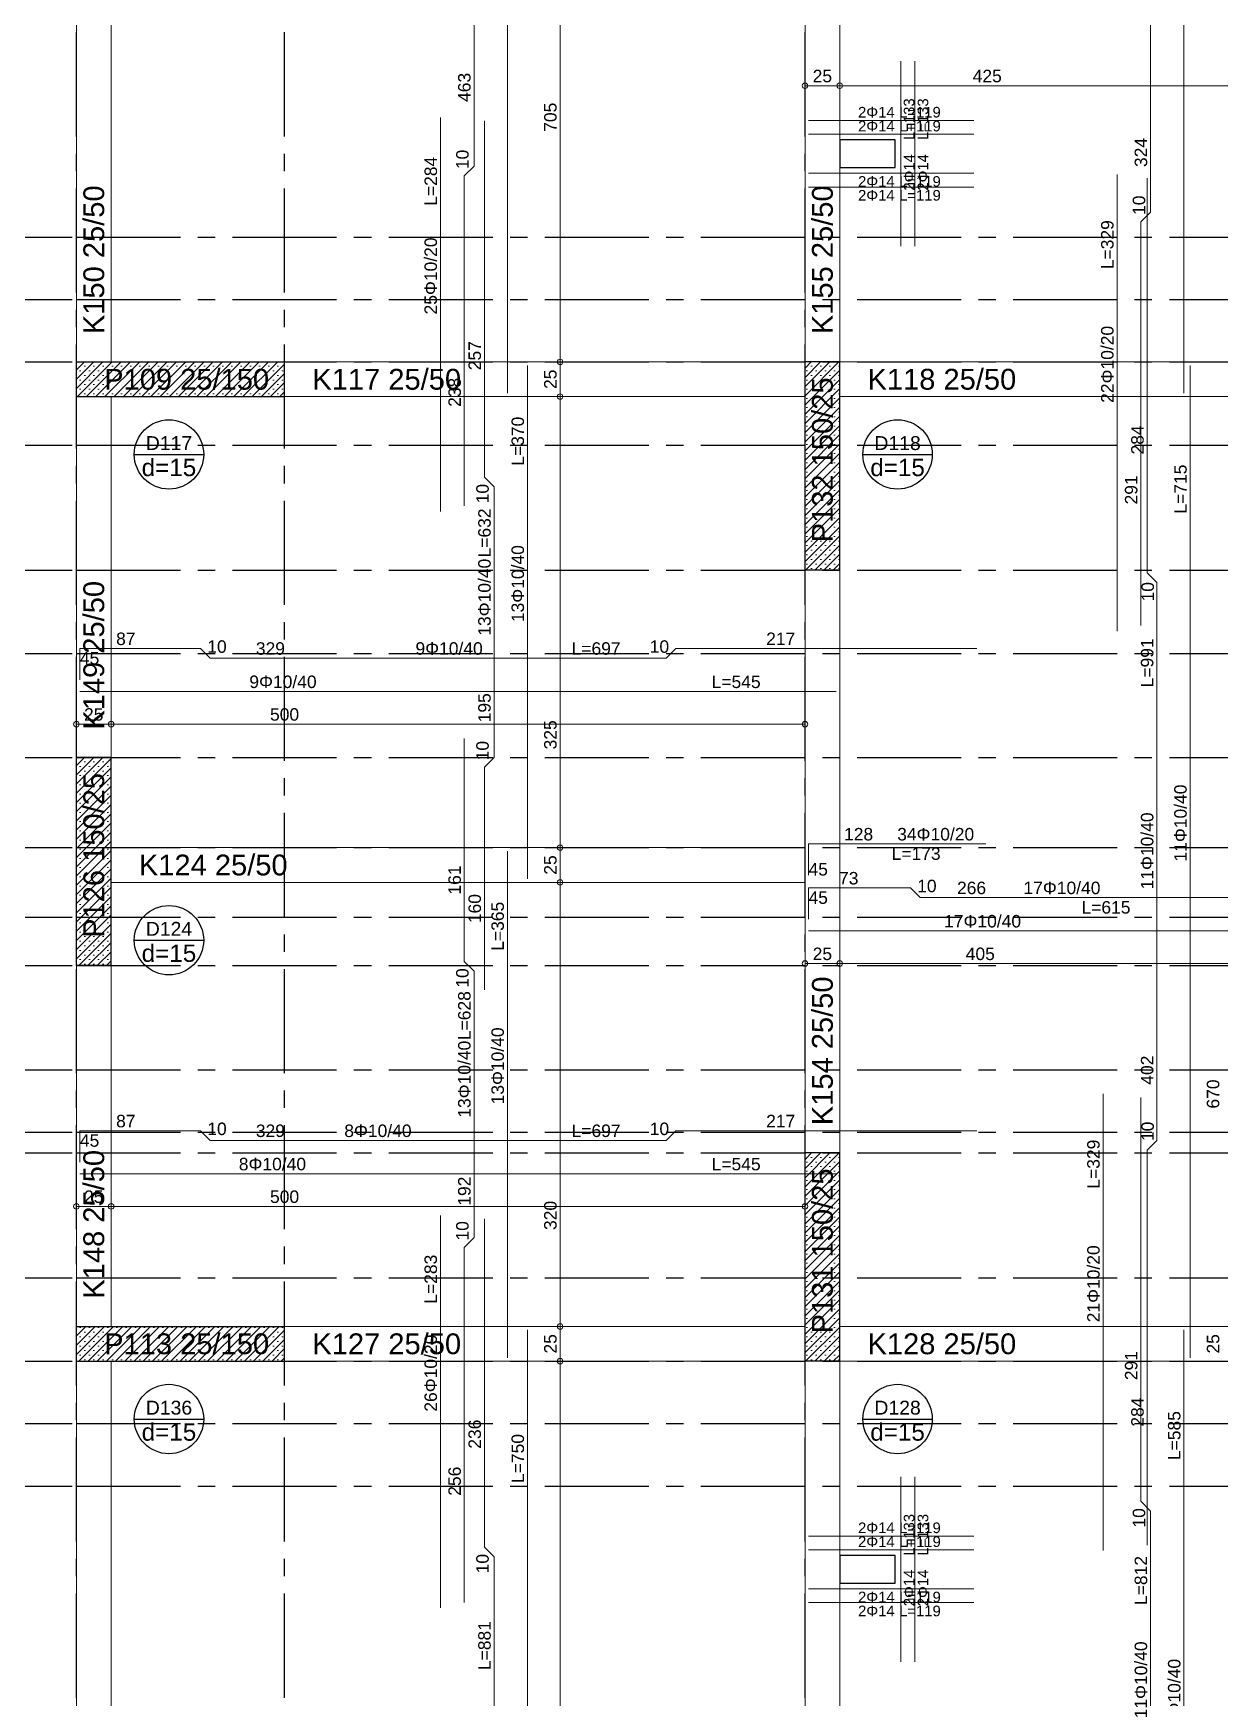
# Model space of a CAD drawing. Header units: millimetres. Extents: x 2232 to 85269, y -3593 to 5869.
# Drawn here: x 50374 to 51229, y 3495 to 4695 of the extents above; entities that cross this region are included whole.
import ezdxf

# ---------------------------------------------------------------- set-up
doc = ezdxf.new("R2010")
doc.units = ezdxf.units.MM
doc.linetypes.add('CENTER2', pattern=[112.5, 75, -12.5, 12.5, -12.5])
doc.linetypes.add('DASHDOT2', pattern=[12.7, 6.35, -3.175, 0, -3.175])
doc.layers.add('aks', color=251, linetype='DASHDOT2', lineweight=35)
for name, color, linetype in [('Donatı Topl. Uzun. Yazısı', 7, 'Continuous'), ('Donatı Uz. Yazısı', 7, 'Continuous'), ('Donatı Yazısı', 7, 'Continuous'), ('Donatı Çizgisi', 7, 'Continuous'), ('Döşeme', 7, 'Continuous'), ('Döşeme Boşluğu', 7, 'Continuous'), ('Kiriş', 7, 'Continuous'), ('Panel', 7, 'Continuous'), ('Standart', 7, 'Continuous'), ('Ölçülendirme', 7, 'Continuous')]:
    doc.layers.add(name, color=color, linetype=linetype)
doc.styles.add('arial_1_18', font='arial.ttf', dxfattribs={"height": 0.2})
pattern_1 = [(45, (0, 0), (-3.314563, 3.314563), []), (45, (3.3146, 0), (-3.314563, 3.314563), [0, -4.6875])]

# ---------------------------------------------------------------- blocks, each defined once
blk = doc.blocks.new('IDE382Entity2708')
at = {"layer": 'Döşeme', "color": 117, "linetype": 'Continuous', "lineweight": -3}
blk.add_lwpolyline([(566.7, 1458.3), (616.7, 1458.3)], dxfattribs=at)
blk.add_circle((591.7, 1458.3), 25, dxfattribs=at)
at = {"layer": 'Döşeme', "color": 178, "linetype": 'Continuous', "lineweight": -3, "style": 'arial_1_18'}
blk.add_text('D118', height=10, dxfattribs=at).set_placement((575, 1461.5))
at = {"layer": 'Döşeme', "color": 164, "linetype": 'Continuous', "lineweight": -3, "style": 'arial_1_18'}
blk.add_text('d=15', height=12.5, dxfattribs=at).set_placement((572, 1442.7))
blk = doc.blocks.new('IDE382Entity2712')
at = {"layer": 'Döşeme', "color": 117, "linetype": 'Continuous', "lineweight": -3}
blk.add_lwpolyline([(41.7, 1108.3), (91.7, 1108.3)], dxfattribs=at)
blk.add_circle((66.7, 1108.3), 25, dxfattribs=at)
at = {"layer": 'Döşeme', "color": 178, "linetype": 'Continuous', "lineweight": -3, "style": 'arial_1_18'}
blk.add_text('D124', height=10, dxfattribs=at).set_placement((50, 1111.5))
at = {"layer": 'Döşeme', "color": 164, "linetype": 'Continuous', "lineweight": -3, "style": 'arial_1_18'}
blk.add_text('d=15', height=12.5, dxfattribs=at).set_placement((47, 1092.7))
blk = doc.blocks.new('IDE382Entity2713')
at = {"layer": 'Döşeme', "color": 117, "linetype": 'Continuous', "lineweight": -3}
blk.add_lwpolyline([(41.7, 1458.3), (91.7, 1458.3)], dxfattribs=at)
blk.add_circle((66.7, 1458.3), 25, dxfattribs=at)
at = {"layer": 'Döşeme', "color": 178, "linetype": 'Continuous', "lineweight": -3, "style": 'arial_1_18'}
blk.add_text('D117', height=10, dxfattribs=at).set_placement((50, 1461.5))
at = {"layer": 'Döşeme', "color": 164, "linetype": 'Continuous', "lineweight": -3, "style": 'arial_1_18'}
blk.add_text('d=15', height=12.5, dxfattribs=at).set_placement((47, 1442.7))
blk = doc.blocks.new('IDE382Entity2810')
at = {"layer": 'Kiriş', "color": 4, "linetype": 'Continuous', "lineweight": 5}
blk.add_lwpolyline([(150, 1500), (525, 1500)], dxfattribs=at)
blk = doc.blocks.new('IDE382Entity2811')
at = {"layer": 'Kiriş', "color": 4, "linetype": 'Continuous', "lineweight": 5}
blk.add_lwpolyline([(150, 1525), (525, 1525)], dxfattribs=at)
blk = doc.blocks.new('IDE382Entity2812')
at = {"layer": 'Kiriş', "color": 159, "linetype": 'Continuous', "lineweight": 5, "style": 'arial_1_18'}
blk.add_text('K117 25/50', height=15, dxfattribs=at).set_placement((170, 1505))
blk = doc.blocks.new('IDE382Entity2813')
at = {"layer": 'Kiriş', "color": 4, "linetype": 'Continuous', "lineweight": 5}
blk.add_lwpolyline([(25, 1150), (525, 1150)], dxfattribs=at)
blk = doc.blocks.new('IDE382Entity2814')
at = {"layer": 'Kiriş', "color": 4, "linetype": 'Continuous', "lineweight": 5}
blk.add_lwpolyline([(25, 1175), (525, 1175)], dxfattribs=at)
blk = doc.blocks.new('IDE382Entity2815')
at = {"layer": 'Kiriş', "color": 159, "linetype": 'Continuous', "lineweight": 5, "style": 'arial_1_18'}
blk.add_text('K124 25/50', height=15, dxfattribs=at).set_placement((45, 1155))
blk = doc.blocks.new('IDE382Entity2831')
at = {"layer": 'Kiriş', "color": 4, "linetype": 'Continuous', "lineweight": 5}
blk.add_lwpolyline([(550, 1500), (850, 1500)], dxfattribs=at)
blk = doc.blocks.new('IDE382Entity2832')
at = {"layer": 'Kiriş', "color": 4, "linetype": 'Continuous', "lineweight": 5}
blk.add_lwpolyline([(550, 1525), (850, 1525)], dxfattribs=at)
blk = doc.blocks.new('IDE382Entity2833')
at = {"layer": 'Kiriş', "color": 159, "linetype": 'Continuous', "lineweight": 5, "style": 'arial_1_18'}
blk.add_text('K118 25/50', height=15, dxfattribs=at).set_placement((570, 1505))
blk = doc.blocks.new('IDE382Entity2843')
at = {"layer": 'Kiriş', "color": 4, "linetype": 'Continuous', "lineweight": 5}
blk.add_lwpolyline([(550, 805), (850, 805)], dxfattribs=at)
blk = doc.blocks.new('IDE382Entity2844')
at = {"layer": 'Kiriş', "color": 4, "linetype": 'Continuous', "lineweight": 5}
blk.add_lwpolyline([(550, 830), (850, 830)], dxfattribs=at)
blk = doc.blocks.new('IDE382Entity2845')
at = {"layer": 'Kiriş', "color": 159, "linetype": 'Continuous', "lineweight": 5, "style": 'arial_1_18'}
blk.add_text('K128 25/50', height=15, dxfattribs=at).set_placement((570, 810))
blk = doc.blocks.new('IDE382Entity2846')
at = {"layer": 'Kiriş', "color": 4, "linetype": 'Continuous', "lineweight": 5}
blk.add_lwpolyline([(150, 805), (525, 805)], dxfattribs=at)
blk = doc.blocks.new('IDE382Entity2847')
at = {"layer": 'Kiriş', "color": 4, "linetype": 'Continuous', "lineweight": 5}
blk.add_lwpolyline([(150, 830), (525, 830)], dxfattribs=at)
blk = doc.blocks.new('IDE382Entity2848')
at = {"layer": 'Kiriş', "color": 159, "linetype": 'Continuous', "lineweight": 5, "style": 'arial_1_18'}
blk.add_text('K127 25/50', height=15, dxfattribs=at).set_placement((170, 810))
blk = doc.blocks.new('IDE382Entity2849')
at = {"layer": 'Kiriş', "color": 4, "linetype": 'Continuous', "lineweight": 5}
blk.add_lwpolyline([(550, 280), (550, 805)], dxfattribs=at)
blk = doc.blocks.new('IDE382Entity2850')
at = {"layer": 'Kiriş', "color": 4, "linetype": 'Continuous', "lineweight": 5}
blk.add_lwpolyline([(525, 280), (525, 805)], dxfattribs=at)
blk = doc.blocks.new('IDE382Entity2852')
at = {"layer": 'Kiriş', "color": 4, "linetype": 'Continuous', "lineweight": 5}
blk.add_lwpolyline([(550, 955), (550, 1375)], dxfattribs=at)
blk = doc.blocks.new('IDE382Entity2853')
at = {"layer": 'Kiriş', "color": 4, "linetype": 'Continuous', "lineweight": 5}
blk.add_lwpolyline([(525, 955), (525, 1150)], dxfattribs=at)
blk = doc.blocks.new('IDE382Entity2854')
at = {"layer": 'Kiriş', "color": 4, "linetype": 'Continuous', "lineweight": 5}
blk.add_lwpolyline([(525, 1175), (525, 1375)], dxfattribs=at)
blk = doc.blocks.new('IDE382Entity2855')
at = {"layer": 'Kiriş', "color": 159, "linetype": 'Continuous', "lineweight": 5, "style": 'arial_1_18'}
blk.add_text('K154 25/50', height=15, rotation=90, dxfattribs=at).set_placement((545, 975))
blk = doc.blocks.new('IDE382Entity2856')
at = {"layer": 'Kiriş', "color": 4, "linetype": 'Continuous', "lineweight": 5}
blk.add_lwpolyline([(550, 1525), (550, 2050)], dxfattribs=at)
blk = doc.blocks.new('IDE382Entity2857')
at = {"layer": 'Kiriş', "color": 4, "linetype": 'Continuous', "lineweight": 5}
blk.add_lwpolyline([(525, 1525), (525, 2050)], dxfattribs=at)
blk = doc.blocks.new('IDE382Entity2858')
at = {"layer": 'Kiriş', "color": 159, "linetype": 'Continuous', "lineweight": 5, "style": 'arial_1_18'}
blk.add_text('K155 25/50', height=15, rotation=90, dxfattribs=at).set_placement((545, 1545))
blk = doc.blocks.new('IDE382Entity2948')
at = {"layer": 'Kiriş', "color": 4, "linetype": 'Continuous', "lineweight": 5}
blk.add_lwpolyline([(25, 375), (25, 805)], dxfattribs=at)
blk = doc.blocks.new('IDE382Entity2949')
at = {"layer": 'Kiriş', "color": 4, "linetype": 'Continuous', "lineweight": 5}
blk.add_lwpolyline([(0, 375), (0, 805)], dxfattribs=at)
blk = doc.blocks.new('IDE382Entity2951')
at = {"layer": 'Kiriş', "color": 4, "linetype": 'Continuous', "lineweight": 5}
blk.add_lwpolyline([(25, 830), (25, 1090)], dxfattribs=at)
blk = doc.blocks.new('IDE382Entity2952')
at = {"layer": 'Kiriş', "color": 4, "linetype": 'Continuous', "lineweight": 5}
blk.add_lwpolyline([(0, 830), (0, 1090)], dxfattribs=at)
blk = doc.blocks.new('IDE382Entity2953')
at = {"layer": 'Kiriş', "color": 159, "linetype": 'Continuous', "lineweight": 5, "style": 'arial_1_18'}
blk.add_text('K148 25/50', height=15, rotation=90, dxfattribs=at).set_placement((20, 850))
blk = doc.blocks.new('IDE382Entity2954')
at = {"layer": 'Kiriş', "color": 4, "linetype": 'Continuous', "lineweight": 5}
blk.add_lwpolyline([(25, 1525), (25, 1955)], dxfattribs=at)
blk = doc.blocks.new('IDE382Entity2955')
at = {"layer": 'Kiriş', "color": 4, "linetype": 'Continuous', "lineweight": 5}
blk.add_lwpolyline([(0, 1525), (0, 1955)], dxfattribs=at)
blk = doc.blocks.new('IDE382Entity2956')
at = {"layer": 'Kiriş', "color": 159, "linetype": 'Continuous', "lineweight": 5, "style": 'arial_1_18'}
blk.add_text('K150 25/50', height=15, rotation=90, dxfattribs=at).set_placement((20, 1545))
blk = doc.blocks.new('IDE382Entity2957')
at = {"layer": 'Kiriş', "color": 4, "linetype": 'Continuous', "lineweight": 5}
blk.add_lwpolyline([(25, 1240), (25, 1500)], dxfattribs=at)
blk = doc.blocks.new('IDE382Entity2958')
at = {"layer": 'Kiriş', "color": 4, "linetype": 'Continuous', "lineweight": 5}
blk.add_lwpolyline([(0, 1240), (0, 1500)], dxfattribs=at)
blk = doc.blocks.new('IDE382Entity2959')
at = {"layer": 'Kiriş', "color": 159, "linetype": 'Continuous', "lineweight": 5, "style": 'arial_1_18'}
blk.add_text('K149 25/50', height=15, rotation=90, dxfattribs=at).set_placement((20, 1260))
blk = doc.blocks.new('IDE382Entity3043')
at = {"layer": 'Panel', "linetype": 'Continuous', "lineweight": 5}
h = blk.add_hatch(dxfattribs=at)
h.set_pattern_fill('SACNCR', color=163, scale=50, style=0)
h.set_pattern_definition(pattern_1)
h.paths.add_polyline_path([(525, 1375), (525, 1525), (550, 1525), (550, 1375)])
blk = doc.blocks.new('IDE382Entity3044')
at = {"layer": 'Panel', "color": 164, "linetype": 'Continuous', "lineweight": -3}
blk.add_lwpolyline([(550, 1375), (525, 1375)], dxfattribs=at)
blk = doc.blocks.new('IDE382Entity3045')
at = {"layer": 'Panel', "color": 164, "linetype": 'Continuous', "lineweight": -3}
blk.add_lwpolyline([(550, 1375), (550, 1525)], dxfattribs=at)
blk = doc.blocks.new('IDE382Entity3046')
at = {"layer": 'Panel', "color": 164, "linetype": 'Continuous', "lineweight": -3}
blk.add_lwpolyline([(550, 1525), (525, 1525)], dxfattribs=at)
blk = doc.blocks.new('IDE382Entity3047')
at = {"layer": 'Panel', "color": 164, "linetype": 'Continuous', "lineweight": -3}
blk.add_lwpolyline([(525, 1375), (525, 1525)], dxfattribs=at)
blk = doc.blocks.new('IDE382Entity3048')
at = {"layer": 'Panel', "color": 159, "linetype": 'Continuous', "lineweight": -3, "style": 'arial_1_18'}
blk.add_text('P132 150/25', height=15, rotation=90, dxfattribs=at).set_placement((545, 1395))
blk = doc.blocks.new('IDE382Entity3061')
at = {"layer": 'Panel', "linetype": 'Continuous', "lineweight": 5}
h = blk.add_hatch(dxfattribs=at)
h.set_pattern_fill('SACNCR', color=163, scale=50, style=0)
h.set_pattern_definition(pattern_1)
h.paths.add_polyline_path([(0, 1525), (150, 1525), (150, 1500), (0, 1500)])
blk = doc.blocks.new('IDE382Entity3062')
at = {"layer": 'Panel', "color": 164, "linetype": 'Continuous', "lineweight": -3}
blk.add_lwpolyline([(0, 1500), (0, 1525)], dxfattribs=at)
blk = doc.blocks.new('IDE382Entity3063')
at = {"layer": 'Panel', "color": 164, "linetype": 'Continuous', "lineweight": -3}
blk.add_lwpolyline([(0, 1500), (150, 1500)], dxfattribs=at)
blk = doc.blocks.new('IDE382Entity3064')
at = {"layer": 'Panel', "color": 164, "linetype": 'Continuous', "lineweight": -3}
blk.add_lwpolyline([(150, 1500), (150, 1525)], dxfattribs=at)
blk = doc.blocks.new('IDE382Entity3065')
at = {"layer": 'Panel', "color": 164, "linetype": 'Continuous', "lineweight": -3}
blk.add_lwpolyline([(0, 1525), (150, 1525)], dxfattribs=at)
blk = doc.blocks.new('IDE382Entity3066')
at = {"layer": 'Panel', "color": 159, "linetype": 'Continuous', "lineweight": -3, "style": 'arial_1_18'}
blk.add_text('P109 25/150', height=15, dxfattribs=at).set_placement((20, 1505))
blk = doc.blocks.new('IDE382Entity3067')
at = {"layer": 'aks', "color": 251, "linetype": 'CENTER2', "lineweight": -3}
blk.add_lwpolyline([(-528, 1175), (0, 1175)], dxfattribs=at)
blk = doc.blocks.new('IDE382Entity3069')
at = {"layer": 'aks', "color": 251, "linetype": 'CENTER2', "lineweight": -3}
blk.add_lwpolyline([(0, 1175), (3260, 1175)], dxfattribs=at)
blk = doc.blocks.new('IDE382Entity3074')
at = {"layer": 'Panel', "linetype": 'Continuous', "lineweight": 5}
h = blk.add_hatch(dxfattribs=at)
h.set_pattern_fill('SACNCR', color=163, scale=50, style=0)
h.set_pattern_definition(pattern_1)
h.paths.add_polyline_path([(0, 1090), (0, 1240), (25, 1240), (25, 1090)])
blk = doc.blocks.new('IDE382Entity3075')
at = {"layer": 'Panel', "color": 164, "linetype": 'Continuous', "lineweight": -3}
blk.add_lwpolyline([(25, 1090), (0, 1090)], dxfattribs=at)
blk = doc.blocks.new('IDE382Entity3076')
at = {"layer": 'Panel', "color": 164, "linetype": 'Continuous', "lineweight": -3}
blk.add_lwpolyline([(25, 1090), (25, 1240)], dxfattribs=at)
blk = doc.blocks.new('IDE382Entity3077')
at = {"layer": 'Panel', "color": 164, "linetype": 'Continuous', "lineweight": -3}
blk.add_lwpolyline([(25, 1240), (0, 1240)], dxfattribs=at)
blk = doc.blocks.new('IDE382Entity3078')
at = {"layer": 'Panel', "color": 164, "linetype": 'Continuous', "lineweight": -3}
blk.add_lwpolyline([(0, 1090), (0, 1240)], dxfattribs=at)
blk = doc.blocks.new('IDE382Entity3079')
at = {"layer": 'Panel', "color": 159, "linetype": 'Continuous', "lineweight": -3, "style": 'arial_1_18'}
blk.add_text('P126 150/25', height=15, rotation=90, dxfattribs=at).set_placement((20, 1110))
blk = doc.blocks.new('IDE382Entity3080')
at = {"layer": 'Panel', "linetype": 'Continuous', "lineweight": 5}
h = blk.add_hatch(dxfattribs=at)
h.set_pattern_fill('SACNCR', color=163, scale=50, style=0)
h.set_pattern_definition(pattern_1)
h.paths.add_polyline_path([(0, 830), (150, 830), (150, 805), (0, 805)])
blk = doc.blocks.new('IDE382Entity3081')
at = {"layer": 'Panel', "color": 164, "linetype": 'Continuous', "lineweight": -3}
blk.add_lwpolyline([(0, 805), (0, 830)], dxfattribs=at)
blk = doc.blocks.new('IDE382Entity3082')
at = {"layer": 'Panel', "color": 164, "linetype": 'Continuous', "lineweight": -3}
blk.add_lwpolyline([(0, 805), (150, 805)], dxfattribs=at)
blk = doc.blocks.new('IDE382Entity3083')
at = {"layer": 'Panel', "color": 164, "linetype": 'Continuous', "lineweight": -3}
blk.add_lwpolyline([(150, 805), (150, 830)], dxfattribs=at)
blk = doc.blocks.new('IDE382Entity3084')
at = {"layer": 'Panel', "color": 164, "linetype": 'Continuous', "lineweight": -3}
blk.add_lwpolyline([(0, 830), (150, 830)], dxfattribs=at)
blk = doc.blocks.new('IDE382Entity3085')
at = {"layer": 'Panel', "color": 159, "linetype": 'Continuous', "lineweight": -3, "style": 'arial_1_18'}
blk.add_text('P113 25/150', height=15, dxfattribs=at).set_placement((20, 810))
blk = doc.blocks.new('IDE382Entity3086')
at = {"layer": 'Panel', "linetype": 'Continuous', "lineweight": 5}
h = blk.add_hatch(dxfattribs=at)
h.set_pattern_fill('SACNCR', color=163, scale=50, style=0)
h.set_pattern_definition(pattern_1)
h.paths.add_polyline_path([(525, 805), (525, 955), (550, 955), (550, 805)])
blk = doc.blocks.new('IDE382Entity3087')
at = {"layer": 'Panel', "color": 164, "linetype": 'Continuous', "lineweight": -3}
blk.add_lwpolyline([(550, 805), (525, 805)], dxfattribs=at)
blk = doc.blocks.new('IDE382Entity3088')
at = {"layer": 'Panel', "color": 164, "linetype": 'Continuous', "lineweight": -3}
blk.add_lwpolyline([(550, 805), (550, 955)], dxfattribs=at)
blk = doc.blocks.new('IDE382Entity3089')
at = {"layer": 'Panel', "color": 164, "linetype": 'Continuous', "lineweight": -3}
blk.add_lwpolyline([(550, 955), (525, 955)], dxfattribs=at)
blk = doc.blocks.new('IDE382Entity3090')
at = {"layer": 'Panel', "color": 164, "linetype": 'Continuous', "lineweight": -3}
blk.add_lwpolyline([(525, 805), (525, 955)], dxfattribs=at)
blk = doc.blocks.new('IDE382Entity3091')
at = {"layer": 'Panel', "color": 159, "linetype": 'Continuous', "lineweight": -3, "style": 'arial_1_18'}
blk.add_text('P131 150/25', height=15, rotation=90, dxfattribs=at).set_placement((545, 825))
blk = doc.blocks.new('IDE382Entity3215')
at = {"layer": 'aks', "color": 251, "linetype": 'CENTER2', "lineweight": -3}
blk.add_lwpolyline([(-528, 1615), (0, 1615)], dxfattribs=at)
blk = doc.blocks.new('IDE382Entity3217')
at = {"layer": 'aks', "color": 251, "linetype": 'CENTER2', "lineweight": -3}
blk.add_lwpolyline([(0, 1615), (3260, 1615)], dxfattribs=at)
blk = doc.blocks.new('IDE382Entity3222')
at = {"layer": 'aks', "color": 251, "linetype": 'CENTER2', "lineweight": -3}
blk.add_lwpolyline([(-528, 1465), (0, 1465)], dxfattribs=at)
blk = doc.blocks.new('IDE382Entity3224')
at = {"layer": 'aks', "color": 251, "linetype": 'CENTER2', "lineweight": -3}
blk.add_lwpolyline([(0, 1465), (3260, 1465)], dxfattribs=at)
blk = doc.blocks.new('IDE382Entity3229')
at = {"layer": 'aks', "color": 251, "linetype": 'CENTER2', "lineweight": -3}
blk.add_lwpolyline([(-528, 1570), (0, 1570)], dxfattribs=at)
blk = doc.blocks.new('IDE382Entity3231')
at = {"layer": 'aks', "color": 251, "linetype": 'CENTER2', "lineweight": -3}
blk.add_lwpolyline([(0, 1570), (3260, 1570)], dxfattribs=at)
blk = doc.blocks.new('IDE382Entity3236')
at = {"layer": 'aks', "color": 251, "linetype": 'CENTER2', "lineweight": -3}
blk.add_lwpolyline([(-528, 1315), (0, 1315)], dxfattribs=at)
blk = doc.blocks.new('IDE382Entity3238')
at = {"layer": 'aks', "color": 251, "linetype": 'CENTER2', "lineweight": -3}
blk.add_lwpolyline([(0, 1315), (3260, 1315)], dxfattribs=at)
blk = doc.blocks.new('IDE382Entity3243')
at = {"layer": 'aks', "color": 251, "linetype": 'CENTER2', "lineweight": -3}
blk.add_lwpolyline([(-528, 1525), (0, 1525)], dxfattribs=at)
blk = doc.blocks.new('IDE382Entity3245')
at = {"layer": 'aks', "color": 251, "linetype": 'CENTER2', "lineweight": -3}
blk.add_lwpolyline([(0, 1525), (3260, 1525)], dxfattribs=at)
blk = doc.blocks.new('IDE382Entity3250')
at = {"layer": 'aks', "color": 251, "linetype": 'CENTER2', "lineweight": -3}
blk.add_lwpolyline([(-528, 1375), (0, 1375)], dxfattribs=at)
blk = doc.blocks.new('IDE382Entity3252')
at = {"layer": 'aks', "color": 251, "linetype": 'CENTER2', "lineweight": -3}
blk.add_lwpolyline([(0, 1375), (3260, 1375)], dxfattribs=at)
blk = doc.blocks.new('IDE382Entity3320')
at = {"layer": 'aks', "color": 251, "linetype": 'CENTER2', "lineweight": -3}
blk.add_lwpolyline([(-528, 805), (0, 805)], dxfattribs=at)
blk = doc.blocks.new('IDE382Entity3322')
at = {"layer": 'aks', "color": 251, "linetype": 'CENTER2', "lineweight": -3}
blk.add_lwpolyline([(0, 805), (3260, 805)], dxfattribs=at)
blk = doc.blocks.new('IDE382Entity3327')
at = {"layer": 'aks', "color": 251, "linetype": 'CENTER2', "lineweight": -3}
blk.add_lwpolyline([(-528, 955), (0, 955)], dxfattribs=at)
blk = doc.blocks.new('IDE382Entity3329')
at = {"layer": 'aks', "color": 251, "linetype": 'CENTER2', "lineweight": -3}
blk.add_lwpolyline([(0, 955), (3260, 955)], dxfattribs=at)
blk = doc.blocks.new('IDE382Entity3336')
at = {"layer": 'aks', "color": 251, "linetype": 'CENTER2', "lineweight": -3}
blk.add_lwpolyline([(150, 0), (150, 2330)], dxfattribs=at)
blk = doc.blocks.new('IDE382Entity3343')
at = {"layer": 'aks', "color": 251, "linetype": 'CENTER2', "lineweight": -3}
blk.add_lwpolyline([(0, 0), (0, 2330)], dxfattribs=at)
blk = doc.blocks.new('IDE382Entity3348')
at = {"layer": 'aks', "color": 251, "linetype": 'CENTER2', "lineweight": -3}
blk.add_lwpolyline([(-528, 760), (0, 760)], dxfattribs=at)
blk = doc.blocks.new('IDE382Entity3350')
at = {"layer": 'aks', "color": 251, "linetype": 'CENTER2', "lineweight": -3}
blk.add_lwpolyline([(0, 760), (3260, 760)], dxfattribs=at)
blk = doc.blocks.new('IDE382Entity3355')
at = {"layer": 'aks', "color": 251, "linetype": 'CENTER2', "lineweight": -3}
blk.add_lwpolyline([(-528, 1015), (0, 1015)], dxfattribs=at)
blk = doc.blocks.new('IDE382Entity3357')
at = {"layer": 'aks', "color": 251, "linetype": 'CENTER2', "lineweight": -3}
blk.add_lwpolyline([(0, 1015), (3260, 1015)], dxfattribs=at)
blk = doc.blocks.new('IDE382Entity3362')
at = {"layer": 'aks', "color": 251, "linetype": 'CENTER2', "lineweight": -3}
blk.add_lwpolyline([(-528, 1125), (0, 1125)], dxfattribs=at)
blk = doc.blocks.new('IDE382Entity3364')
at = {"layer": 'aks', "color": 251, "linetype": 'CENTER2', "lineweight": -3}
blk.add_lwpolyline([(0, 1125), (3260, 1125)], dxfattribs=at)
blk = doc.blocks.new('IDE382Entity3369')
at = {"layer": 'aks', "color": 251, "linetype": 'CENTER2', "lineweight": -3}
blk.add_lwpolyline([(-528, 970), (0, 970)], dxfattribs=at)
blk = doc.blocks.new('IDE382Entity3371')
at = {"layer": 'aks', "color": 251, "linetype": 'CENTER2', "lineweight": -3}
blk.add_lwpolyline([(0, 970), (3260, 970)], dxfattribs=at)
blk = doc.blocks.new('IDE382Entity3376')
at = {"layer": 'aks', "color": 251, "linetype": 'CENTER2', "lineweight": -3}
blk.add_lwpolyline([(-528, 715), (0, 715)], dxfattribs=at)
blk = doc.blocks.new('IDE382Entity3378')
at = {"layer": 'aks', "color": 251, "linetype": 'CENTER2', "lineweight": -3}
blk.add_lwpolyline([(0, 715), (3260, 715)], dxfattribs=at)
blk = doc.blocks.new('IDE382Entity3383')
at = {"layer": 'aks', "color": 251, "linetype": 'CENTER2', "lineweight": -3}
blk.add_lwpolyline([(-528, 865), (0, 865)], dxfattribs=at)
blk = doc.blocks.new('IDE382Entity3385')
at = {"layer": 'aks', "color": 251, "linetype": 'CENTER2', "lineweight": -3}
blk.add_lwpolyline([(0, 865), (3260, 865)], dxfattribs=at)
blk = doc.blocks.new('IDE382Entity3390')
at = {"layer": 'aks', "color": 251, "linetype": 'CENTER2', "lineweight": -3}
blk.add_lwpolyline([(-528, 1090), (0, 1090)], dxfattribs=at)
blk = doc.blocks.new('IDE382Entity3392')
at = {"layer": 'aks', "color": 251, "linetype": 'CENTER2', "lineweight": -3}
blk.add_lwpolyline([(0, 1090), (3260, 1090)], dxfattribs=at)
blk = doc.blocks.new('IDE382Entity3397')
at = {"layer": 'aks', "color": 251, "linetype": 'CENTER2', "lineweight": -3}
blk.add_lwpolyline([(-528, 1240), (0, 1240)], dxfattribs=at)
blk = doc.blocks.new('IDE382Entity3399')
at = {"layer": 'aks', "color": 251, "linetype": 'CENTER2', "lineweight": -3}
blk.add_lwpolyline([(0, 1240), (3260, 1240)], dxfattribs=at)
blk = doc.blocks.new('IDE382Entity3406')
at = {"layer": 'aks', "color": 251, "linetype": 'CENTER2', "lineweight": -3}
blk.add_lwpolyline([(525, 0), (525, 2330)], dxfattribs=at)
blk = doc.blocks.new('IDE382Entity3481')
at = {"layer": 'Döşeme', "color": 117, "linetype": 'Continuous', "lineweight": -3}
blk.add_lwpolyline([(41.7, 763.3), (91.7, 763.3)], dxfattribs=at)
blk.add_circle((66.7, 763.3), 25, dxfattribs=at)
at = {"layer": 'Döşeme', "color": 178, "linetype": 'Continuous', "lineweight": -3, "style": 'arial_1_18'}
blk.add_text('D136', height=10, dxfattribs=at).set_placement((50, 766.5))
at = {"layer": 'Döşeme', "color": 164, "linetype": 'Continuous', "lineweight": -3, "style": 'arial_1_18'}
blk.add_text('d=15', height=12.5, dxfattribs=at).set_placement((47, 747.7))
blk = doc.blocks.new('IDE382Entity3486')
at = {"layer": 'Döşeme', "color": 117, "linetype": 'Continuous', "lineweight": -3}
blk.add_lwpolyline([(566.7, 763.3), (616.7, 763.3)], dxfattribs=at)
blk.add_circle((591.7, 763.3), 25, dxfattribs=at)
at = {"layer": 'Döşeme', "color": 178, "linetype": 'Continuous', "lineweight": -3, "style": 'arial_1_18'}
blk.add_text('D128', height=10, dxfattribs=at).set_placement((575, 766.5))
at = {"layer": 'Döşeme', "color": 164, "linetype": 'Continuous', "lineweight": -3, "style": 'arial_1_18'}
blk.add_text('d=15', height=12.5, dxfattribs=at).set_placement((572, 747.7))
blk = doc.blocks.new('IDE382Entity3581')
at = {"layer": 'Döşeme Boşluğu', "color": 8, "linetype": 'Continuous', "lineweight": -3}
blk.add_lwpolyline([(550, 645), (590, 645)], dxfattribs=at)
blk = doc.blocks.new('IDE382Entity3582')
at = {"layer": 'Döşeme Boşluğu', "color": 8, "linetype": 'Continuous', "lineweight": -3}
blk.add_lwpolyline([(590, 645), (590, 665)], dxfattribs=at)
blk = doc.blocks.new('IDE382Entity3583')
at = {"layer": 'Döşeme Boşluğu', "color": 8, "linetype": 'Continuous', "lineweight": -3}
blk.add_lwpolyline([(590, 665), (550, 665)], dxfattribs=at)
blk = doc.blocks.new('IDE382Entity3584')
at = {"layer": 'Döşeme Boşluğu', "color": 8, "linetype": 'Continuous', "lineweight": -3}
blk.add_lwpolyline([(550, 665), (550, 645)], dxfattribs=at)
blk = doc.blocks.new('IDE382Entity3585')
at = {"layer": 'Donatı Çizgisi', "color": 5, "linetype": 'Continuous', "lineweight": 5}
blk.add_lwpolyline([(527.5, 669), (646.6, 669)], dxfattribs=at)
at = {"layer": 'Donatı Topl. Uzun. Yazısı', "color": 1, "linetype": 'Continuous', "lineweight": 5, "style": 'arial_1_18'}
blk.add_text('L=119', height=7.65, dxfattribs=at).set_placement((592.8, 671.1))
at = {"layer": 'Donatı Yazısı', "color": 5, "linetype": 'Continuous', "lineweight": 5, "style": 'arial_1_18'}
blk.add_text('2Φ14', height=7.65, dxfattribs=at).set_placement((563.2, 671.1))
blk = doc.blocks.new('IDE382Entity3586')
at = {"layer": 'Donatı Çizgisi', "color": 5, "linetype": 'Continuous', "lineweight": 5}
blk.add_lwpolyline([(527.5, 679), (646.6, 679)], dxfattribs=at)
at = {"layer": 'Donatı Topl. Uzun. Yazısı', "color": 1, "linetype": 'Continuous', "lineweight": 5, "style": 'arial_1_18'}
blk.add_text('L=119', height=7.65, dxfattribs=at).set_placement((592.8, 681.1))
at = {"layer": 'Donatı Yazısı', "color": 5, "linetype": 'Continuous', "lineweight": 5, "style": 'arial_1_18'}
blk.add_text('2Φ14', height=7.65, dxfattribs=at).set_placement((563.2, 681.1))
blk = doc.blocks.new('IDE382Entity3587')
at = {"layer": 'Donatı Çizgisi', "color": 5, "linetype": 'Continuous', "lineweight": 5}
blk.add_lwpolyline([(594, 588.4), (594, 721.6)], dxfattribs=at)
at = {"layer": 'Donatı Topl. Uzun. Yazısı', "color": 1, "linetype": 'Continuous', "lineweight": 5, "style": 'arial_1_18'}
blk.add_text('L=133', height=7.65, rotation=90, dxfattribs=at).set_placement((603.8, 664.9))
at = {"layer": 'Donatı Yazısı', "color": 5, "linetype": 'Continuous', "lineweight": 5, "style": 'arial_1_18'}
blk.add_text('2Φ14', height=7.65, rotation=90, dxfattribs=at).set_placement((603.8, 628.4))
blk = doc.blocks.new('IDE382Entity3588')
at = {"layer": 'Donatı Çizgisi', "color": 5, "linetype": 'Continuous', "lineweight": 5}
blk.add_lwpolyline([(604, 588.4), (604, 721.6)], dxfattribs=at)
at = {"layer": 'Donatı Topl. Uzun. Yazısı', "color": 1, "linetype": 'Continuous', "lineweight": 5, "style": 'arial_1_18'}
blk.add_text('L=133', height=7.65, rotation=90, dxfattribs=at).set_placement((613.8, 664.9))
at = {"layer": 'Donatı Yazısı', "color": 5, "linetype": 'Continuous', "lineweight": 5, "style": 'arial_1_18'}
blk.add_text('2Φ14', height=7.65, rotation=90, dxfattribs=at).set_placement((613.8, 628.4))
blk = doc.blocks.new('IDE382Entity3589')
at = {"layer": 'Donatı Çizgisi', "color": 5, "linetype": 'Continuous', "lineweight": 5}
blk.add_lwpolyline([(527.5, 641), (646.6, 641)], dxfattribs=at)
at = {"layer": 'Donatı Topl. Uzun. Yazısı', "color": 1, "linetype": 'Continuous', "lineweight": 5, "style": 'arial_1_18'}
blk.add_text('L=119', height=7.65, dxfattribs=at).set_placement((592.8, 631.2))
at = {"layer": 'Donatı Yazısı', "color": 5, "linetype": 'Continuous', "lineweight": 5, "style": 'arial_1_18'}
blk.add_text('2Φ14', height=7.65, dxfattribs=at).set_placement((563.2, 631.2))
blk = doc.blocks.new('IDE382Entity3590')
at = {"layer": 'Donatı Çizgisi', "color": 5, "linetype": 'Continuous', "lineweight": 5}
blk.add_lwpolyline([(527.5, 631), (646.6, 631)], dxfattribs=at)
at = {"layer": 'Donatı Topl. Uzun. Yazısı', "color": 1, "linetype": 'Continuous', "lineweight": 5, "style": 'arial_1_18'}
blk.add_text('L=119', height=7.65, dxfattribs=at).set_placement((592.8, 621.2))
at = {"layer": 'Donatı Yazısı', "color": 5, "linetype": 'Continuous', "lineweight": 5, "style": 'arial_1_18'}
blk.add_text('2Φ14', height=7.65, dxfattribs=at).set_placement((563.2, 621.2))
blk = doc.blocks.new('IDE382Entity3591')
at = {"layer": 'Döşeme Boşluğu', "color": 8, "linetype": 'Continuous', "lineweight": -3}
blk.add_lwpolyline([(550, 1665), (590, 1665)], dxfattribs=at)
blk = doc.blocks.new('IDE382Entity3592')
at = {"layer": 'Döşeme Boşluğu', "color": 8, "linetype": 'Continuous', "lineweight": -3}
blk.add_lwpolyline([(590, 1665), (590, 1685)], dxfattribs=at)
blk = doc.blocks.new('IDE382Entity3593')
at = {"layer": 'Döşeme Boşluğu', "color": 8, "linetype": 'Continuous', "lineweight": -3}
blk.add_lwpolyline([(590, 1685), (550, 1685)], dxfattribs=at)
blk = doc.blocks.new('IDE382Entity3594')
at = {"layer": 'Döşeme Boşluğu', "color": 8, "linetype": 'Continuous', "lineweight": -3}
blk.add_lwpolyline([(550, 1685), (550, 1665)], dxfattribs=at)
blk = doc.blocks.new('IDE382Entity3595')
at = {"layer": 'Donatı Çizgisi', "color": 5, "linetype": 'Continuous', "lineweight": 5}
blk.add_lwpolyline([(527.5, 1689), (646.6, 1689)], dxfattribs=at)
at = {"layer": 'Donatı Topl. Uzun. Yazısı', "color": 1, "linetype": 'Continuous', "lineweight": 5, "style": 'arial_1_18'}
blk.add_text('L=119', height=7.65, dxfattribs=at).set_placement((592.8, 1691.1))
at = {"layer": 'Donatı Yazısı', "color": 5, "linetype": 'Continuous', "lineweight": 5, "style": 'arial_1_18'}
blk.add_text('2Φ14', height=7.65, dxfattribs=at).set_placement((563.2, 1691.1))
blk = doc.blocks.new('IDE382Entity3596')
at = {"layer": 'Donatı Çizgisi', "color": 5, "linetype": 'Continuous', "lineweight": 5}
blk.add_lwpolyline([(527.5, 1699), (646.6, 1699)], dxfattribs=at)
at = {"layer": 'Donatı Topl. Uzun. Yazısı', "color": 1, "linetype": 'Continuous', "lineweight": 5, "style": 'arial_1_18'}
blk.add_text('L=119', height=7.65, dxfattribs=at).set_placement((592.8, 1701.1))
at = {"layer": 'Donatı Yazısı', "color": 5, "linetype": 'Continuous', "lineweight": 5, "style": 'arial_1_18'}
blk.add_text('2Φ14', height=7.65, dxfattribs=at).set_placement((563.2, 1701.1))
blk = doc.blocks.new('IDE382Entity3597')
at = {"layer": 'Donatı Çizgisi', "color": 5, "linetype": 'Continuous', "lineweight": 5}
blk.add_lwpolyline([(594, 1608.4), (594, 1741.6)], dxfattribs=at)
at = {"layer": 'Donatı Topl. Uzun. Yazısı', "color": 1, "linetype": 'Continuous', "lineweight": 5, "style": 'arial_1_18'}
blk.add_text('L=133', height=7.65, rotation=90, dxfattribs=at).set_placement((603.8, 1684.9))
at = {"layer": 'Donatı Yazısı', "color": 5, "linetype": 'Continuous', "lineweight": 5, "style": 'arial_1_18'}
blk.add_text('2Φ14', height=7.65, rotation=90, dxfattribs=at).set_placement((603.8, 1648.4))
blk = doc.blocks.new('IDE382Entity3598')
at = {"layer": 'Donatı Çizgisi', "color": 5, "linetype": 'Continuous', "lineweight": 5}
blk.add_lwpolyline([(604, 1608.4), (604, 1741.6)], dxfattribs=at)
at = {"layer": 'Donatı Topl. Uzun. Yazısı', "color": 1, "linetype": 'Continuous', "lineweight": 5, "style": 'arial_1_18'}
blk.add_text('L=133', height=7.65, rotation=90, dxfattribs=at).set_placement((613.8, 1684.9))
at = {"layer": 'Donatı Yazısı', "color": 5, "linetype": 'Continuous', "lineweight": 5, "style": 'arial_1_18'}
blk.add_text('2Φ14', height=7.65, rotation=90, dxfattribs=at).set_placement((613.8, 1648.4))
blk = doc.blocks.new('IDE382Entity3599')
at = {"layer": 'Donatı Çizgisi', "color": 5, "linetype": 'Continuous', "lineweight": 5}
blk.add_lwpolyline([(527.5, 1661), (646.6, 1661)], dxfattribs=at)
at = {"layer": 'Donatı Topl. Uzun. Yazısı', "color": 1, "linetype": 'Continuous', "lineweight": 5, "style": 'arial_1_18'}
blk.add_text('L=119', height=7.65, dxfattribs=at).set_placement((592.8, 1651.2))
at = {"layer": 'Donatı Yazısı', "color": 5, "linetype": 'Continuous', "lineweight": 5, "style": 'arial_1_18'}
blk.add_text('2Φ14', height=7.65, dxfattribs=at).set_placement((563.2, 1651.2))
blk = doc.blocks.new('IDE382Entity3600')
at = {"layer": 'Donatı Çizgisi', "color": 5, "linetype": 'Continuous', "lineweight": 5}
blk.add_lwpolyline([(527.5, 1651), (646.6, 1651)], dxfattribs=at)
at = {"layer": 'Donatı Topl. Uzun. Yazısı', "color": 1, "linetype": 'Continuous', "lineweight": 5, "style": 'arial_1_18'}
blk.add_text('L=119', height=7.65, dxfattribs=at).set_placement((592.8, 1641.2))
at = {"layer": 'Donatı Yazısı', "color": 5, "linetype": 'Continuous', "lineweight": 5, "style": 'arial_1_18'}
blk.add_text('2Φ14', height=7.65, dxfattribs=at).set_placement((563.2, 1641.2))
blk = doc.blocks.new('IDE382Entity3859')
at = {"layer": 'Donatı Çizgisi', "color": 5, "linetype": 'Continuous', "lineweight": 5}
for points in [[(310.5, 1502.5), (310.5, 2252.5)], [(286.5, 1666), (286.5, 2129.3)], [(798, 1502.5), (798, 2087.5)], [(774, 1633), (774, 1957)], [(262.3, 1417.2), (262.3, 1701.2)], [(294, 1442), (294, 1698.7)], [(279.5, 1659), (286.5, 1666)], [(279.5, 1421.2), (279.5, 1659)], [(749.8, 1331), (749.8, 1660)], [(771.5, 1373), (771.5, 1657.5)], [(767, 1626), (774, 1633)], [(767, 1335), (767, 1626)], [(325, 1152.5), (325, 1522.5)], [(802.5, 807.5), (802.5, 1522.5)], [(301, 1435), (294, 1442)], [(301, 1240), (301, 1435)], [(778.5, 1366), (771.5, 1373)], [(778.5, 964), (778.5, 1366)], [(2.5, 1296), (2.5, 1318.5)], [(2.5, 1318.5), (89.4, 1318.5)], [(89.4, 1318.5), (96.4, 1311.5)], [(96.4, 1311.5), (425, 1311.5)], [(425, 1311.5), (432, 1318.5)], [(432, 1318.5), (648.8, 1318.5)], [(2.5, 1287.5), (547.5, 1287.5)], [(279.5, 1093), (279.5, 1253.7)], [(294, 1233), (301, 1240)], [(294, 1072.5), (294, 1233)], [(527.5, 1155.2), (527.5, 1177.7)], [(527.5, 1177.7), (655.3, 1177.7)], [(310.5, 807.5), (310.5, 1172.5)], [(527.5, 1123.5), (527.5, 1146)], [(527.5, 1146), (600.9, 1146)], [(600.9, 1146), (607.9, 1139)], [(607.9, 1139), (874, 1139)], [(527.5, 1115), (977.5, 1115)], [(286.5, 1086), (279.5, 1093)], [(286.5, 894), (286.5, 1086)], [(739.8, 668.5), (739.8, 997.5)], [(767, 704), (767, 995)], [(2.5, 948.5), (2.5, 971)], [(2.5, 971), (89.4, 971)], [(89.4, 971), (96.4, 964)], [(96.4, 964), (425, 964)], [(425, 964), (432, 971)], [(432, 971), (648.8, 971)], [(771.5, 957), (778.5, 964)], [(771.5, 672.5), (771.5, 957)], [(2.5, 940), (547.5, 940)], [(262.3, 627.2), (262.3, 910)], [(294, 671), (294, 907.5)], [(279.5, 887), (286.5, 894)], [(279.5, 631.2), (279.5, 887)], [(325, 77.5), (325, 827.5)], [(798, 242.5), (798, 827.5)], [(774, 697), (767, 704)], [(774, 373), (774, 697)], [(301, 664), (294, 671)], [(301, 200.7), (301, 664)]]:
    blk.add_lwpolyline(points, dxfattribs=at)
at = {"layer": 'Donatı Topl. Uzun. Yazısı', "color": 1, "linetype": 'Continuous', "lineweight": 5, "style": 'arial_1_18'}
for s, p in [('L=284', (259.8, 1637.5)), ('L=329', (747.3, 1591.8)), ('L=370', (322.5, 1450.2)), ('L=715', (800, 1415.7)), ('L=632', (298.5, 1384.1)), ('L=991', (776, 1290.5)), ('L=365', (308, 1100.7)), ('L=628', (284, 1036.3)), ('L=329', (737.3, 929.3)), ('L=283', (259.8, 846.4)), ('L=585', (795.5, 733.7)), ('L=750', (322.5, 717.2)), ('L=812', (771.5, 629.3)), ('L=881', (298.5, 582.4))]:
    blk.add_text(s, height=9, rotation=90, dxfattribs=at).set_placement(p)
for s, p in [('L=697', (356.8, 1314)), ('L=545', (457.7, 1290)), ('L=173', (587.4, 1166.2)), ('L=615', (724.2, 1127.5)), ('L=697', (356.8, 966.5)), ('L=545', (457.7, 942.5))]:
    blk.add_text(s, height=9, dxfattribs=at).set_placement(p)
at = {"layer": 'Donatı Uz. Yazısı', "color": 5, "linetype": 'Continuous', "lineweight": 5, "style": 'arial_1_18'}
for s, p in [('463', (284, 1712.3)), ('324', (771.5, 1665.4)), ('10', (282.6, 1663.9)), ('10', (770.1, 1630.9)), ('257', (291.5, 1519)), ('238', (277, 1492.6)), ('284', (769, 1458.3)), ('291', (764.5, 1422.3)), ('10', (297.1, 1423.1)), ('10', (776.4, 1352.4)), ('195', (298.5, 1265.3)), ('10', (297.1, 1237.9)), ('161', (277, 1141.2)), ('160', (291.5, 1120.6)), ('10', (282.6, 1074.1)), ('402', (776, 1004.2)), ('10', (776.3, 963.6)), ('192', (284, 917)), ('10', (282.6, 891.9)), ('291', (764.5, 791.3)), ('284', (769, 757.8)), ('236', (291.5, 741.9)), ('256', (277, 708)), ('10', (770.1, 685.1)), ('10', (297.1, 652.1))]:
    blk.add_text(s, height=9, rotation=90, dxfattribs=at).set_placement(p)
for s, p in [('87', (28.6, 1321)), ('10', (94.3, 1315.4)), ('329', (129.3, 1314)), ('10', (413.1, 1315.4)), ('217', (497, 1321)), ('45', (2.5, 1307)), ('128', (553.1, 1180.2)), ('45', (527.5, 1154.9)), ('73', (549.5, 1148.5)), ('10', (605.8, 1142.9)), ('45', (527.5, 1134.5)), ('266', (634.5, 1141.5)), ('87', (28.6, 973.5)), ('10', (94.3, 967.9)), ('329', (129.3, 966.5)), ('10', (413.1, 967.9)), ('217', (497, 973.5)), ('45', (2.5, 959.5))]:
    blk.add_text(s, height=9, dxfattribs=at).set_placement(p)
at = {"layer": 'Donatı Yazısı', "color": 5, "linetype": 'Continuous', "lineweight": 5, "style": 'arial_1_18'}
for s, p in [('25Φ10/20', (259.8, 1559.2)), ('22Φ10/20', (747.3, 1495.5)), ('13Φ10/40', (322.5, 1337.5)), ('13Φ10/40', (298.5, 1327.7)), ('11Φ10/40', (800, 1165)), ('11Φ10/40', (776, 1144.9)), ('13Φ10/40', (308, 990)), ('13Φ10/40', (284, 980.4)), ('21Φ10/20', (737.3, 833)), ('26Φ10/20', (259.8, 768.6)), ('11Φ10/40', (771.5, 547.6)), ('11Φ10/40', (795.5, 535))]:
    blk.add_text(s, height=9, rotation=90, dxfattribs=at).set_placement(p)
for s, p in [('9Φ10/40', (244.3, 1314)), ('9Φ10/40', (124.6, 1290)), ('34Φ10/20', (591.4, 1180.2)), ('17Φ10/40', (682.4, 1141.5)), ('17Φ10/40', (625.2, 1117.5)), ('8Φ10/40', (193, 966.5)), ('8Φ10/40', (117, 942.5))]:
    blk.add_text(s, height=9, dxfattribs=at).set_placement(p)
blk = doc.blocks.new('IDE382Entity3860')
at = {"layer": 'Ölçülendirme', "color": 1, "linetype": 'Continuous', "lineweight": 5}
for points in [[(348.5, 1500), (348.5, 2255)], [(525, 1724), (975, 1724)], [(348.5, 1150), (348.5, 1500)], [(0, 1264), (525, 1264)], [(348.5, 805), (348.5, 1150)], [(525, 1091.5), (955, 1091.5)], [(0, 916.5), (525, 916.5)], [(348.5, 75), (348.5, 805)]]:
    blk.add_lwpolyline(points, dxfattribs=at)
for centre in [(525, 1724), (550, 1724), (348.5, 1525), (348.5, 1500), (348.5, 1500), (0, 1264), (25, 1264), (525, 1264), (348.5, 1175), (348.5, 1150), (348.5, 1150), (525, 1091.5), (550, 1091.5), (0, 916.5), (25, 916.5), (525, 916.5), (348.5, 830), (348.5, 805), (348.5, 805)]:
    blk.add_circle(centre, 2, dxfattribs=at)
at = {"layer": 'Ölçülendirme', "color": 1, "linetype": 'Continuous', "lineweight": 5, "style": 'arial_1_18'}
for s, p in [('25', (530.5, 1726.5)), ('425', (645.8, 1726.5)), ('25', (5.5, 1266.5)), ('500', (139.5, 1266.5)), ('25', (530.5, 1094)), ('405', (640.8, 1094)), ('25', (5.5, 919)), ('500', (139.5, 919))]:
    blk.add_text(s, height=9, dxfattribs=at).set_placement(p)
for s, p in [('705', (346, 1690.8)), ('25', (346, 1505.5)), ('325', (346, 1245.8)), ('25', (346, 1155.5)), ('670', (823.5, 987)), ('320', (346, 899.5)), ('25', (346, 810.5)), ('25', (823.5, 810.5))]:
    blk.add_text(s, height=9, rotation=90, dxfattribs=at).set_placement(p)

msp = doc.modelspace()

# ---------------------------------------------------------------- block references
at = {"layer": 'aks'}
for name in ['IDE382Entity3343', 'IDE382Entity3336', 'IDE382Entity3406', 'IDE382Entity3215', 'IDE382Entity3217', 'IDE382Entity3229', 'IDE382Entity3231', 'IDE382Entity3243', 'IDE382Entity3245', 'IDE382Entity3222', 'IDE382Entity3224', 'IDE382Entity3250', 'IDE382Entity3252', 'IDE382Entity3236', 'IDE382Entity3238', 'IDE382Entity3397', 'IDE382Entity3399', 'IDE382Entity3067', 'IDE382Entity3069', 'IDE382Entity3362', 'IDE382Entity3364', 'IDE382Entity3390', 'IDE382Entity3392', 'IDE382Entity3355', 'IDE382Entity3357', 'IDE382Entity3369', 'IDE382Entity3371', 'IDE382Entity3327', 'IDE382Entity3329', 'IDE382Entity3383', 'IDE382Entity3385', 'IDE382Entity3320', 'IDE382Entity3322', 'IDE382Entity3348', 'IDE382Entity3350', 'IDE382Entity3376', 'IDE382Entity3378']:
    msp.add_blockref(name, (50405.2, 2932.9), dxfattribs=at)
at = {"layer": 'Döşeme'}
for name in ['IDE382Entity2713', 'IDE382Entity2708', 'IDE382Entity2712', 'IDE382Entity3481', 'IDE382Entity3486']:
    msp.add_blockref(name, (50405.2, 2932.9), dxfattribs=at)
at = {"layer": 'Döşeme Boşluğu'}
for name in ['IDE382Entity3593', 'IDE382Entity3594', 'IDE382Entity3592', 'IDE382Entity3591', 'IDE382Entity3583', 'IDE382Entity3584', 'IDE382Entity3582', 'IDE382Entity3581']:
    msp.add_blockref(name, (50405.2, 2932.9), dxfattribs=at)
at = {"layer": 'Kiriş'}
for name in ['IDE382Entity2857', 'IDE382Entity2856', 'IDE382Entity2955', 'IDE382Entity2954', 'IDE382Entity2956', 'IDE382Entity2858', 'IDE382Entity2811', 'IDE382Entity2812', 'IDE382Entity2832', 'IDE382Entity2833', 'IDE382Entity2958', 'IDE382Entity2957', 'IDE382Entity2810', 'IDE382Entity2831', 'IDE382Entity2854', 'IDE382Entity2852', 'IDE382Entity2959', 'IDE382Entity2814', 'IDE382Entity2815', 'IDE382Entity2813', 'IDE382Entity2853', 'IDE382Entity2952', 'IDE382Entity2951', 'IDE382Entity2855', 'IDE382Entity2953', 'IDE382Entity2847', 'IDE382Entity2848', 'IDE382Entity2844', 'IDE382Entity2845', 'IDE382Entity2949', 'IDE382Entity2948', 'IDE382Entity2846', 'IDE382Entity2850', 'IDE382Entity2843', 'IDE382Entity2849']:
    msp.add_blockref(name, (50405.2, 2932.9), dxfattribs=at)
at = {"layer": 'Panel'}
for name in ['IDE382Entity3061', 'IDE382Entity3062', 'IDE382Entity3065', 'IDE382Entity3066', 'IDE382Entity3064', 'IDE382Entity3043', 'IDE382Entity3046', 'IDE382Entity3047', 'IDE382Entity3045', 'IDE382Entity3048', 'IDE382Entity3063', 'IDE382Entity3044', 'IDE382Entity3074', 'IDE382Entity3077', 'IDE382Entity3078', 'IDE382Entity3076', 'IDE382Entity3079', 'IDE382Entity3075', 'IDE382Entity3086', 'IDE382Entity3089', 'IDE382Entity3090', 'IDE382Entity3088', 'IDE382Entity3091', 'IDE382Entity3080', 'IDE382Entity3081', 'IDE382Entity3084', 'IDE382Entity3085', 'IDE382Entity3083', 'IDE382Entity3082', 'IDE382Entity3087']:
    msp.add_blockref(name, (50405.2, 2932.9), dxfattribs=at)
at = {"layer": 'Standart'}
for name in ['IDE382Entity3860', 'IDE382Entity3859', 'IDE382Entity3597', 'IDE382Entity3598', 'IDE382Entity3596', 'IDE382Entity3595', 'IDE382Entity3599', 'IDE382Entity3600', 'IDE382Entity3587', 'IDE382Entity3588', 'IDE382Entity3586', 'IDE382Entity3585', 'IDE382Entity3589', 'IDE382Entity3590']:
    msp.add_blockref(name, (50405.2, 2932.9), dxfattribs=at)

doc.saveas('drawing.dxf')
